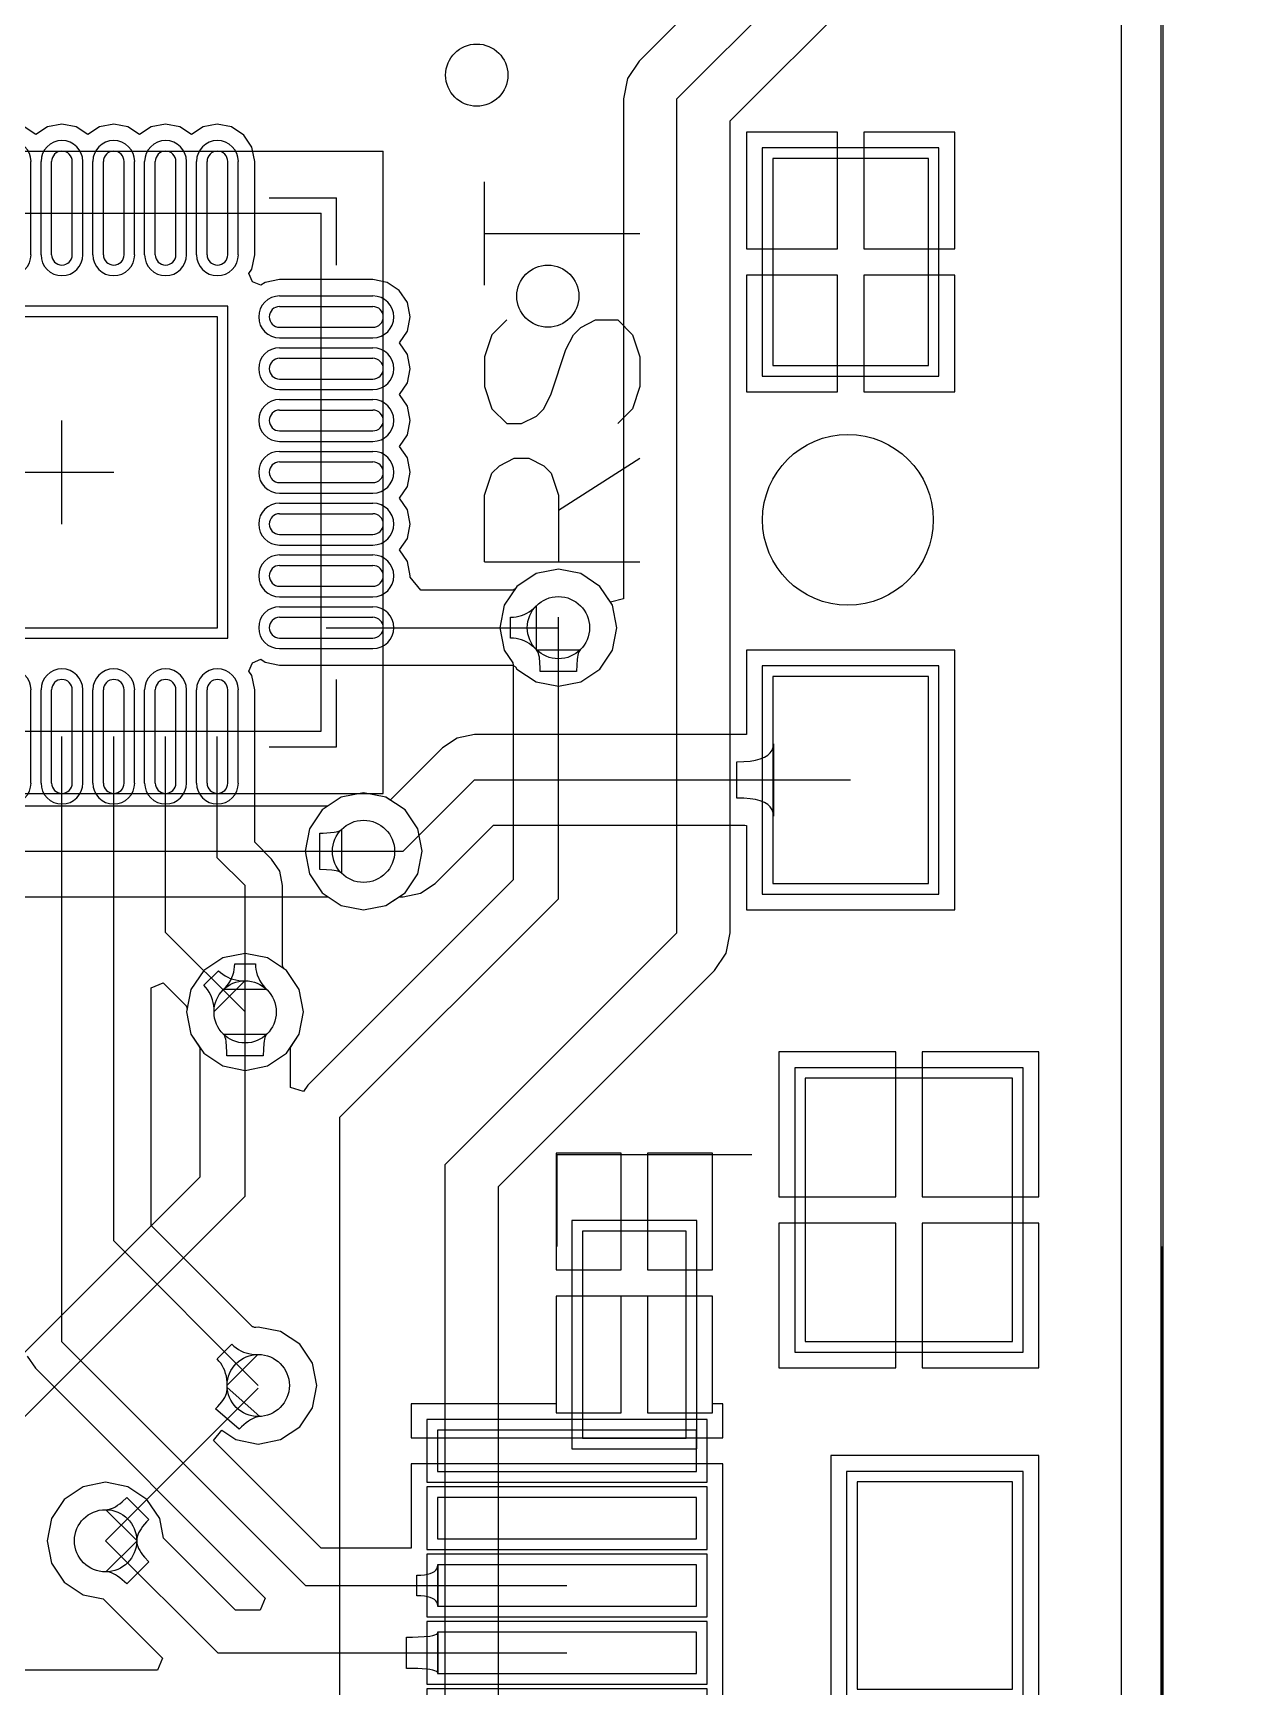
# Model space of a CAD drawing. Header units: millimetres. Extents: x 73 to 121, y 30 to 140.
# Drawn here: x 106.23 to 117.76, y 71.23 to 87.2 of the extents above; entities that cross this region are included whole.
import ezdxf

# ---------------------------------------------------------------- set-up
doc = ezdxf.new("R2010")
doc.units = ezdxf.units.MM
for name, color, linetype in [('BottomLayer', 5, 'Continuous'), ('BottomOverlay', 54, 'Continuous'), ('KeepOutLayer', 6, 'Continuous'), ('Mechanical13', 56, 'Continuous'), ('Mechanical15', 56, 'Continuous'), ('MultiLayer', 9, 'Continuous'), ('TopLayer', 1, 'Continuous'), ('TopOverlay', 2, 'Continuous'), ('TopPaste', 8, 'Continuous'), ('TopSolder', 216, 'Continuous')]:
    doc.layers.add(name, color=color, linetype=linetype)

# ---------------------------------------------------------------- blocks, each defined once
blk = doc.blocks.new('_______55')
at = {"layer": 'TopLayer'}
for p, q in [((-0.699, 3.438), (-0.699, 1.438)), ((0.801, 3.438), (-0.699, 3.438)), ((0.801, 1.438), (0.801, 3.438)), ((-0.699, 1.438), (0.801, 1.438)), ((-0.699, -1.562), (-0.699, -3.562)), ((0.801, -1.562), (-0.699, -1.562)), ((0.801, -3.562), (0.801, -1.562)), ((-0.699, -3.562), (0.801, -3.562))]:
    blk.add_line(p, q, dxfattribs=at)
at = {"layer": 'TopOverlay'}
blk.add_circle((0.025, -0.051), 0.824, dxfattribs=at)
at = {"layer": 'TopPaste'}
for p, q in [((-0.699, 3.438), (-0.699, 1.438)), ((0.801, 3.438), (-0.699, 3.438)), ((0.801, 1.438), (0.801, 3.438)), ((-0.699, 1.438), (0.801, 1.438)), ((-0.699, -1.562), (-0.699, -3.562)), ((0.801, -1.562), (-0.699, -1.562)), ((0.801, -3.562), (0.801, -1.562)), ((-0.699, -3.562), (0.801, -3.562))]:
    blk.add_line(p, q, dxfattribs=at)
at = {"layer": 'TopSolder'}
for p, q in [((-0.801, 3.54), (-0.801, 1.337)), ((0.902, 3.54), (-0.801, 3.54)), ((0.902, 1.337), (0.902, 3.54)), ((-0.801, 1.337), (0.902, 1.337)), ((-0.801, -1.46), (-0.801, -3.663)), ((0.902, -1.46), (-0.801, -1.46)), ((0.902, -3.663), (0.902, -1.46)), ((-0.801, -3.663), (0.902, -3.663))]:
    blk.add_line(p, q, dxfattribs=at)
blk = doc.blocks.new('__2102_62')
at = {"layer": 'Mechanical13'}
for p, q in [((-2.5, 2.525), (2.5, 2.525)), ((-2.5, 2.525), (-2.5, -2.475)), ((2.5, 2.525), (2.5, -2.475)), ((-2.5, -2.475), (2.5, -2.475))]:
    blk.add_line(p, q, dxfattribs=at)
blk.add_circle((-1.6, 1.625), 0.5, dxfattribs=at)
at = {"layer": 'Mechanical15'}
for p, q in [((-3.1, 3.125), (3.1, 3.125)), ((-3.1, 3.125), (-3.1, -3.075)), ((3.1, 3.125), (3.1, -3.075)), ((0, 0.525), (0, -0.475)), ((-0.5, 0.025), (0.5, 0.025)), ((-3.1, -3.075), (3.1, -3.075))]:
    blk.add_line(p, q, dxfattribs=at)
at = {"layer": 'TopLayer'}
for p, q in [((-1.6, 3.025), (-1.6, 2.125)), ((-1.4, 3.025), (-1.4, 2.125)), ((-1.1, 3.025), (-1.1, 2.125)), ((-0.9, 3.025), (-0.9, 2.125)), ((-0.6, 3.025), (-0.6, 2.125)), ((-0.4, 3.025), (-0.4, 2.125)), ((-0.1, 3.025), (-0.1, 2.125)), ((0.1, 3.025), (0.1, 2.125)), ((0.4, 3.025), (0.4, 2.125)), ((0.6, 3.025), (0.6, 2.125)), ((0.9, 3.025), (0.9, 2.125)), ((1.1, 3.025), (1.1, 2.125)), ((1.4, 3.025), (1.4, 2.125)), ((1.6, 3.025), (1.6, 2.125)), ((-3, 1.625), (-2.1, 1.625)), ((2.1, 1.625), (3, 1.625)), ((-1.5, 1.525), (-1.5, -1.475)), ((1.5, 1.525), (-1.5, 1.525)), ((1.5, -1.475), (1.5, 1.525)), ((-3, 1.425), (-2.1, 1.425)), ((2.1, 1.425), (3, 1.425)), ((-3, 1.125), (-2.1, 1.125)), ((2.1, 1.125), (3, 1.125)), ((-3, 0.925), (-2.1, 0.925)), ((2.1, 0.925), (3, 0.925)), ((-3, 0.625), (-2.1, 0.625)), ((2.1, 0.625), (3, 0.625)), ((-3, 0.425), (-2.1, 0.425)), ((2.1, 0.425), (3, 0.425)), ((-3, 0.125), (-2.1, 0.125)), ((2.1, 0.125), (3, 0.125)), ((-3, -0.075), (-2.1, -0.075)), ((2.1, -0.075), (3, -0.075)), ((-3, -0.375), (-2.1, -0.375)), ((2.1, -0.375), (3, -0.375)), ((-3, -0.575), (-2.1, -0.575)), ((2.1, -0.575), (3, -0.575)), ((-3, -0.875), (-2.1, -0.875)), ((2.1, -0.875), (3, -0.875)), ((-3, -1.075), (-2.1, -1.075)), ((2.1, -1.075), (3, -1.075)), ((-3, -1.375), (-2.1, -1.375)), ((2.1, -1.375), (3, -1.375)), ((-3, -1.575), (-2.1, -1.575)), ((-1.5, -1.475), (1.5, -1.475)), ((2.1, -1.575), (3, -1.575)), ((-1.6, -2.075), (-1.6, -2.975)), ((-1.4, -2.075), (-1.4, -2.975)), ((-1.1, -2.075), (-1.1, -2.975)), ((-0.9, -2.075), (-0.9, -2.975)), ((-0.6, -2.075), (-0.6, -2.975)), ((-0.4, -2.075), (-0.4, -2.975)), ((-0.1, -2.075), (-0.1, -2.975)), ((0.1, -2.075), (0.1, -2.975)), ((0.4, -2.075), (0.4, -2.975)), ((0.6, -2.075), (0.6, -2.975)), ((0.9, -2.075), (0.9, -2.975)), ((1.1, -2.075), (1.1, -2.975)), ((1.4, -2.075), (1.4, -2.975)), ((1.6, -2.075), (1.6, -2.975))]:
    blk.add_line(p, q, dxfattribs=at)
for centre, start, end in [((-1.5, 3.025), 0, 180), ((-1, 3.025), 0, 180), ((-0.5, 3.025), 0, 180), ((0, 3.025), 0, 180), ((0.5, 3.025), 0, 180), ((1, 3.025), 0, 180), ((1.5, 3.025), 0, 180), ((-1.5, 2.125), 180, 0), ((-1, 2.125), 180, 0), ((-0.5, 2.125), 180, 0), ((0, 2.125), 180, 0), ((0.5, 2.125), 180, 0), ((1, 2.125), 180, 0), ((1.5, 2.125), 180, 0), ((-3, 1.525), 90, 270), ((-2.1, 1.525), 270, 90), ((2.1, 1.525), 90, 270), ((3, 1.525), 270, 90), ((-3, 1.025), 90, 270), ((-2.1, 1.025), 270, 90), ((2.1, 1.025), 90, 270), ((3, 1.025), 270, 90), ((-3, 0.525), 90, 270), ((-2.1, 0.525), 270, 90), ((2.1, 0.525), 90, 270), ((3, 0.525), 270, 90), ((-3, 0.025), 90, 270), ((-2.1, 0.025), 270, 90), ((2.1, 0.025), 90, 270), ((3, 0.025), 270, 90), ((-3, -0.475), 90, 270), ((-2.1, -0.475), 270, 90), ((2.1, -0.475), 90, 270), ((3, -0.475), 270, 90), ((-3, -0.975), 90, 270), ((-2.1, -0.975), 270, 90), ((2.1, -0.975), 90, 270), ((3, -0.975), 270, 90), ((-3, -1.475), 90, 270), ((-2.1, -1.475), 270, 90), ((2.1, -1.475), 90, 270), ((3, -1.475), 270, 90), ((-1.5, -2.075), 0, 180), ((-1, -2.075), 0, 180), ((-0.5, -2.075), 0, 180), ((0, -2.075), 0, 180), ((0.5, -2.075), 0, 180), ((1, -2.075), 0, 180), ((1.5, -2.075), 0, 180), ((-1.5, -2.975), 180, 0), ((-1, -2.975), 180, 0), ((-0.5, -2.975), 180, 0), ((0, -2.975), 180, 0), ((0.5, -2.975), 180, 0), ((1, -2.975), 180, 0), ((1.5, -2.975), 180, 0)]:
    blk.add_arc(centre, 0.1, start, end, dxfattribs=at)
at = {"layer": 'TopOverlay'}
for p, q in [((-2.65, 2.675), (-2, 2.675)), ((-2.65, 2.675), (-2.65, 2.025)), ((2, 2.675), (2.65, 2.675)), ((2.65, 2.675), (2.65, 2.025)), ((-2.65, -1.975), (-2.65, -2.625)), ((2.65, -1.975), (2.65, -2.625)), ((-2.65, -2.625), (-2, -2.625)), ((2, -2.625), (2.65, -2.625))]:
    blk.add_line(p, q, dxfattribs=at)
blk.add_circle((-3.3, 2.525), 0.125, dxfattribs=at)
at = {"layer": 'TopPaste'}
for p, q in [((-1.6, 3.025), (-1.6, 2.125)), ((-1.4, 3.025), (-1.4, 2.125)), ((-1.1, 3.025), (-1.1, 2.125)), ((-0.9, 3.025), (-0.9, 2.125)), ((-0.6, 3.025), (-0.6, 2.125)), ((-0.4, 3.025), (-0.4, 2.125)), ((-0.1, 3.025), (-0.1, 2.125)), ((0.1, 3.025), (0.1, 2.125)), ((0.4, 3.025), (0.4, 2.125)), ((0.6, 3.025), (0.6, 2.125)), ((0.9, 3.025), (0.9, 2.125)), ((1.1, 3.025), (1.1, 2.125)), ((1.4, 3.025), (1.4, 2.125)), ((1.6, 3.025), (1.6, 2.125)), ((-3, 1.625), (-2.1, 1.625)), ((2.1, 1.625), (3, 1.625)), ((-1.5, 1.525), (-1.5, -1.475)), ((1.5, 1.525), (-1.5, 1.525)), ((1.5, -1.475), (1.5, 1.525)), ((-3, 1.425), (-2.1, 1.425)), ((2.1, 1.425), (3, 1.425)), ((-3, 1.125), (-2.1, 1.125)), ((2.1, 1.125), (3, 1.125)), ((-3, 0.925), (-2.1, 0.925)), ((2.1, 0.925), (3, 0.925)), ((-3, 0.625), (-2.1, 0.625)), ((2.1, 0.625), (3, 0.625)), ((-3, 0.425), (-2.1, 0.425)), ((2.1, 0.425), (3, 0.425)), ((-3, 0.125), (-2.1, 0.125)), ((2.1, 0.125), (3, 0.125)), ((-3, -0.075), (-2.1, -0.075)), ((2.1, -0.075), (3, -0.075)), ((-3, -0.375), (-2.1, -0.375)), ((2.1, -0.375), (3, -0.375)), ((-3, -0.575), (-2.1, -0.575)), ((2.1, -0.575), (3, -0.575)), ((-3, -0.875), (-2.1, -0.875)), ((2.1, -0.875), (3, -0.875)), ((-3, -1.075), (-2.1, -1.075)), ((2.1, -1.075), (3, -1.075)), ((-3, -1.375), (-2.1, -1.375)), ((2.1, -1.375), (3, -1.375)), ((-3, -1.575), (-2.1, -1.575)), ((-1.5, -1.475), (1.5, -1.475)), ((2.1, -1.575), (3, -1.575)), ((-1.6, -2.075), (-1.6, -2.975)), ((-1.4, -2.075), (-1.4, -2.975)), ((-1.1, -2.075), (-1.1, -2.975)), ((-0.9, -2.075), (-0.9, -2.975)), ((-0.6, -2.075), (-0.6, -2.975)), ((-0.4, -2.075), (-0.4, -2.975)), ((-0.1, -2.075), (-0.1, -2.975)), ((0.1, -2.075), (0.1, -2.975)), ((0.4, -2.075), (0.4, -2.975)), ((0.6, -2.075), (0.6, -2.975)), ((0.9, -2.075), (0.9, -2.975)), ((1.1, -2.075), (1.1, -2.975)), ((1.4, -2.075), (1.4, -2.975)), ((1.6, -2.075), (1.6, -2.975))]:
    blk.add_line(p, q, dxfattribs=at)
for centre, start, end in [((-1.5, 3.025), 0, 180), ((-1, 3.025), 0, 180), ((-0.5, 3.025), 0, 180), ((0, 3.025), 0, 180), ((0.5, 3.025), 0, 180), ((1, 3.025), 0, 180), ((1.5, 3.025), 0, 180), ((-1.5, 2.125), 180, 0), ((-1, 2.125), 180, 0), ((-0.5, 2.125), 180, 0), ((0, 2.125), 180, 0), ((0.5, 2.125), 180, 0), ((1, 2.125), 180, 0), ((1.5, 2.125), 180, 0), ((-3, 1.525), 90, 270), ((-2.1, 1.525), 270, 90), ((2.1, 1.525), 90, 270), ((3, 1.525), 270, 90), ((-3, 1.025), 90, 270), ((-2.1, 1.025), 270, 90), ((2.1, 1.025), 90, 270), ((3, 1.025), 270, 90), ((-3, 0.525), 90, 270), ((-2.1, 0.525), 270, 90), ((2.1, 0.525), 90, 270), ((3, 0.525), 270, 90), ((-3, 0.025), 90, 270), ((-2.1, 0.025), 270, 90), ((2.1, 0.025), 90, 270), ((3, 0.025), 270, 90), ((-3, -0.475), 90, 270), ((-2.1, -0.475), 270, 90), ((2.1, -0.475), 90, 270), ((3, -0.475), 270, 90), ((-3, -0.975), 90, 270), ((-2.1, -0.975), 270, 90), ((2.1, -0.975), 90, 270), ((3, -0.975), 270, 90), ((-3, -1.475), 90, 270), ((-2.1, -1.475), 270, 90), ((2.1, -1.475), 90, 270), ((3, -1.475), 270, 90), ((-1.5, -2.075), 0, 180), ((-1, -2.075), 0, 180), ((-0.5, -2.075), 0, 180), ((0, -2.075), 0, 180), ((0.5, -2.075), 0, 180), ((1, -2.075), 0, 180), ((1.5, -2.075), 0, 180), ((-1.5, -2.975), 180, 0), ((-1, -2.975), 180, 0), ((-0.5, -2.975), 180, 0), ((0, -2.975), 180, 0), ((0.5, -2.975), 180, 0), ((1, -2.975), 180, 0), ((1.5, -2.975), 180, 0)]:
    blk.add_arc(centre, 0.1, start, end, dxfattribs=at)
at = {"layer": 'TopSolder'}
for p, q in [((-1.702, 3.025), (-1.702, 2.125)), ((-1.298, 3.025), (-1.298, 2.125)), ((-1.202, 3.025), (-1.202, 2.125)), ((-0.798, 3.025), (-0.798, 2.125)), ((-0.702, 3.025), (-0.702, 2.125)), ((-0.298, 3.025), (-0.298, 2.125)), ((-0.202, 3.025), (-0.202, 2.125)), ((0.202, 3.025), (0.202, 2.125)), ((0.298, 3.025), (0.298, 2.125)), ((0.702, 3.025), (0.702, 2.125)), ((0.798, 3.025), (0.798, 2.125)), ((1.202, 3.025), (1.202, 2.125)), ((1.298, 3.025), (1.298, 2.125)), ((1.702, 3.025), (1.702, 2.125)), ((-3, 1.727), (-2.1, 1.727)), ((-1.602, 1.627), (-1.602, -1.576)), ((1.602, 1.627), (-1.602, 1.627)), ((1.602, -1.576), (1.602, 1.627)), ((2.1, 1.727), (3, 1.727)), ((-3, 1.324), (-2.1, 1.324)), ((2.1, 1.324), (3, 1.324)), ((-3, 1.227), (-2.1, 1.227)), ((2.1, 1.227), (3, 1.227)), ((-3, 0.824), (-2.1, 0.824)), ((2.1, 0.824), (3, 0.824)), ((-3, 0.727), (-2.1, 0.727)), ((2.1, 0.727), (3, 0.727)), ((-3, 0.324), (-2.1, 0.324)), ((2.1, 0.324), (3, 0.324)), ((-3, 0.227), (-2.1, 0.227)), ((2.1, 0.227), (3, 0.227)), ((-3, -0.176), (-2.1, -0.176)), ((-3, -0.273), (-2.1, -0.273)), ((2.1, -0.176), (3, -0.176)), ((2.1, -0.273), (3, -0.273)), ((-3, -0.676), (-2.1, -0.676)), ((-3, -0.773), (-2.1, -0.773)), ((2.1, -0.676), (3, -0.676)), ((2.1, -0.773), (3, -0.773)), ((-3, -1.176), (-2.1, -1.176)), ((-3, -1.273), (-2.1, -1.273)), ((2.1, -1.176), (3, -1.176)), ((2.1, -1.273), (3, -1.273)), ((-1.602, -1.576), (1.602, -1.576)), ((-3, -1.676), (-2.1, -1.676)), ((2.1, -1.676), (3, -1.676)), ((-1.702, -2.075), (-1.702, -2.975)), ((-1.298, -2.075), (-1.298, -2.975)), ((-1.202, -2.075), (-1.202, -2.975)), ((-0.798, -2.075), (-0.798, -2.975)), ((-0.702, -2.075), (-0.702, -2.975)), ((-0.298, -2.075), (-0.298, -2.975)), ((-0.202, -2.075), (-0.202, -2.975)), ((0.202, -2.075), (0.202, -2.975)), ((0.298, -2.075), (0.298, -2.975)), ((0.702, -2.075), (0.702, -2.975)), ((0.798, -2.075), (0.798, -2.975)), ((1.202, -2.075), (1.202, -2.975)), ((1.298, -2.075), (1.298, -2.975)), ((1.702, -2.075), (1.702, -2.975))]:
    blk.add_line(p, q, dxfattribs=at)
for centre, start, end in [((-1.5, 3.025), 0, 180), ((-1, 3.025), 0, 180), ((-0.5, 3.025), 0, 180), ((0, 3.025), 0, 180), ((0.5, 3.025), 0, 180), ((1, 3.025), 0, 180), ((1.5, 3.025), 0, 180), ((-1.5, 2.125), 180, 0), ((-1, 2.125), 180, 0), ((-0.5, 2.125), 180, 0), ((0, 2.125), 180, 0), ((0.5, 2.125), 180, 0), ((1, 2.125), 180, 0), ((1.5, 2.125), 180, 0), ((-3, 1.525), 90, 270), ((-2.1, 1.525), 270, 90), ((2.1, 1.525), 90, 270), ((3, 1.525), 270, 90), ((-3, 1.025), 90, 270), ((-2.1, 1.025), 270, 90), ((2.1, 1.025), 90, 270), ((3, 1.025), 270, 90), ((-3, 0.525), 90, 270), ((-2.1, 0.525), 270, 90), ((2.1, 0.525), 90, 270), ((3, 0.525), 270, 90), ((-3, 0.025), 90, 270), ((-2.1, 0.025), 270, 90), ((2.1, 0.025), 90, 270), ((3, 0.025), 270, 90), ((-3, -0.475), 90, 270), ((-2.1, -0.475), 270, 90), ((2.1, -0.475), 90, 270), ((3, -0.475), 270, 90), ((-3, -0.975), 90, 270), ((-2.1, -0.975), 270, 90), ((2.1, -0.975), 90, 270), ((3, -0.975), 270, 90), ((-3, -1.475), 90, 270), ((-2.1, -1.475), 270, 90), ((2.1, -1.475), 90, 270), ((3, -1.475), 270, 90), ((-1.5, -2.075), 0, 180), ((-1, -2.075), 0, 180), ((-0.5, -2.075), 0, 180), ((0, -2.075), 0, 180), ((0.5, -2.075), 0, 180), ((1, -2.075), 0, 180), ((1.5, -2.075), 0, 180), ((-1.5, -2.975), 180, 0), ((-1, -2.975), 180, 0), ((-0.5, -2.975), 180, 0), ((0, -2.975), 180, 0), ((0.5, -2.975), 180, 0), ((1, -2.975), 180, 0), ((1.5, -2.975), 180, 0)]:
    blk.add_arc(centre, 0.202, start, end, dxfattribs=at)
blk = doc.blocks.new('MICROUSB_5S_63')
at = {"layer": 'BottomLayer'}
for p, q in [((0.065, 3.65), (-2.475, 3.65)), ((-2.475, 3.65), (-2.475, 1.65)), ((0.065, 1.65), (0.065, 3.65)), ((7.315, 3.65), (4.775, 3.65)), ((4.775, 3.65), (4.775, 1.65)), ((7.315, 1.65), (7.315, 3.65)), ((-2.475, 1.65), (0.065, 1.65)), ((4.775, 1.65), (7.315, 1.65)), ((1, 0.5), (-1, 0.5)), ((-1, 0.5), (-1, -0.5)), ((1, -0.5), (1, 0.5)), ((5.85, 0.5), (3.85, 0.5)), ((3.85, 0.5), (3.85, -0.5)), ((5.85, -0.5), (5.85, 0.5)), ((-1, -0.5), (1, -0.5)), ((3.85, -0.5), (5.85, -0.5))]:
    blk.add_line(p, q, dxfattribs=at)
at = {"layer": 'MultiLayer'}
for p, q in [((0.065, 3.65), (-2.475, 3.65)), ((-2.475, 3.65), (-2.475, 1.65)), ((0.065, 1.65), (0.065, 3.65)), ((7.315, 3.65), (4.775, 3.65)), ((4.775, 3.65), (4.775, 1.65)), ((7.315, 1.65), (7.315, 3.65)), ((-2.475, 1.65), (0.065, 1.65)), ((4.775, 1.65), (7.315, 1.65)), ((1, 0.5), (-1, 0.5)), ((-1, 0.5), (-1, -0.5)), ((1, -0.5), (1, 0.5)), ((5.85, 0.5), (3.85, 0.5)), ((3.85, 0.5), (3.85, -0.5)), ((5.85, -0.5), (5.85, 0.5)), ((-1, -0.5), (1, -0.5)), ((3.85, -0.5), (5.85, -0.5))]:
    blk.add_line(p, q, dxfattribs=at)
at = {"layer": 'TopLayer'}
for p, q in [((0.065, 3.65), (-2.475, 3.65)), ((-2.475, 3.65), (-2.475, 1.65)), ((0.065, 1.65), (0.065, 3.65)), ((1.421, 3.65), (1.421, 2.15)), ((3.421, 3.65), (1.421, 3.65)), ((3.421, 2.15), (3.421, 3.65)), ((7.315, 3.65), (4.775, 3.65)), ((4.775, 3.65), (4.775, 1.65)), ((7.315, 1.65), (7.315, 3.65)), ((1.421, 2.15), (3.421, 2.15)), ((-2.475, 1.65), (0.065, 1.65)), ((4.775, 1.65), (7.315, 1.65)), ((1, 0.5), (-1, 0.5)), ((-1, 0.5), (-1, -0.5)), ((0.921, 0.6), (0.921, -1.9)), ((1.321, 0.6), (0.921, 0.6)), ((1, -0.5), (1, 0.5)), ((1.321, -1.9), (1.321, 0.6)), ((1.571, 0.6), (1.571, -1.9)), ((1.971, 0.6), (1.571, 0.6)), ((1.971, -1.9), (1.971, 0.6)), ((2.221, 0.6), (2.221, -1.9)), ((2.621, 0.6), (2.221, 0.6)), ((2.621, -1.9), (2.621, 0.6)), ((2.871, 0.6), (2.871, -1.9)), ((3.271, 0.6), (2.871, 0.6)), ((3.271, -1.9), (3.271, 0.6)), ((3.521, 0.6), (3.521, -1.9)), ((3.921, 0.6), (3.521, 0.6)), ((5.85, 0.5), (3.85, 0.5)), ((3.85, 0.5), (3.85, -0.5)), ((3.921, -1.9), (3.921, 0.6)), ((5.85, -0.5), (5.85, 0.5)), ((-1, -0.5), (1, -0.5)), ((3.85, -0.5), (5.85, -0.5)), ((0.921, -1.9), (1.321, -1.9)), ((1.571, -1.9), (1.971, -1.9)), ((2.221, -1.9), (2.621, -1.9)), ((2.871, -1.9), (3.271, -1.9)), ((3.521, -1.9), (3.921, -1.9))]:
    blk.add_line(p, q, dxfattribs=at)
at = {"layer": 'TopOverlay'}
for p, q in [((5.498, 5.095), (-0.852, 5.095)), ((-1.741, -0.747), (-1.741, 1.133)), ((6.641, -0.747), (6.641, 1.133)), ((-1.741, -0.747), (-0.852, -0.747)), ((5.625, -0.747), (6.641, -0.747))]:
    blk.add_line(p, q, dxfattribs=at)
at = {"layer": 'TopPaste'}
for p, q in [((1.421, 3.65), (1.421, 2.15)), ((3.421, 3.65), (1.421, 3.65)), ((3.421, 2.15), (3.421, 3.65)), ((1.421, 2.15), (3.421, 2.15)), ((0.921, 0.6), (0.921, -1.9)), ((1.321, 0.6), (0.921, 0.6)), ((1.321, -1.9), (1.321, 0.6)), ((1.571, 0.6), (1.571, -1.9)), ((1.971, 0.6), (1.571, 0.6)), ((1.971, -1.9), (1.971, 0.6)), ((2.221, 0.6), (2.221, -1.9)), ((2.621, 0.6), (2.221, 0.6)), ((2.621, -1.9), (2.621, 0.6)), ((2.871, 0.6), (2.871, -1.9)), ((3.271, 0.6), (2.871, 0.6)), ((3.271, -1.9), (3.271, 0.6)), ((3.521, 0.6), (3.521, -1.9)), ((3.921, 0.6), (3.521, 0.6)), ((3.921, -1.9), (3.921, 0.6)), ((0.921, -1.9), (1.321, -1.9)), ((1.571, -1.9), (1.971, -1.9)), ((2.221, -1.9), (2.621, -1.9)), ((2.871, -1.9), (3.271, -1.9)), ((3.521, -1.9), (3.921, -1.9))]:
    blk.add_line(p, q, dxfattribs=at)
at = {"layer": 'TopSolder'}
for p, q in [((0.167, 3.752), (-2.576, 3.752)), ((-2.576, 3.752), (-2.576, 1.548)), ((0.167, 1.548), (0.167, 3.752)), ((1.319, 3.752), (1.319, 2.048)), ((3.522, 3.752), (1.319, 3.752)), ((3.522, 2.048), (3.522, 3.752)), ((7.417, 3.752), (4.674, 3.752)), ((4.674, 3.752), (4.674, 1.548)), ((7.417, 1.548), (7.417, 3.752)), ((1.319, 2.048), (3.522, 2.048)), ((-2.576, 1.548), (0.167, 1.548)), ((4.674, 1.548), (7.417, 1.548)), ((0.819, 0.702), (0.819, -2.002)), ((1.422, 0.702), (0.819, 0.702)), ((1.422, -2.002), (1.422, 0.702)), ((1.469, 0.702), (1.469, -2.002)), ((2.072, 0.702), (1.469, 0.702)), ((2.072, -2.002), (2.072, 0.702)), ((2.119, 0.702), (2.119, -2.002)), ((2.722, 0.702), (2.119, 0.702)), ((2.722, -2.002), (2.722, 0.702)), ((2.769, 0.702), (2.769, -2.002)), ((3.372, 0.702), (2.769, 0.702)), ((3.372, -2.002), (3.372, 0.702)), ((3.419, 0.702), (3.419, -2.002)), ((4.022, 0.702), (3.419, 0.702)), ((4.022, -2.002), (4.022, 0.702)), ((1.102, 0.602), (-1.102, 0.602)), ((-1.102, 0.602), (-1.102, -0.602)), ((1.102, -0.602), (1.102, 0.602)), ((5.952, 0.602), (3.748, 0.602)), ((3.748, 0.602), (3.748, -0.602)), ((5.952, -0.602), (5.952, 0.602)), ((-1.102, -0.602), (1.102, -0.602)), ((3.748, -0.602), (5.952, -0.602)), ((0.819, -2.002), (1.422, -2.002)), ((1.469, -2.002), (2.072, -2.002)), ((2.119, -2.002), (2.722, -2.002)), ((2.769, -2.002), (3.372, -2.002)), ((3.419, -2.002), (4.022, -2.002))]:
    blk.add_line(p, q, dxfattribs=at)
blk = doc.blocks.new('18650____________B_71')
at = {"layer": 'BottomOverlay'}
blk.add_line((76.531, 42.016), (-0.469, 42.016), dxfattribs=at)

msp = doc.modelspace()

# ---------------------------------------------------------------- linework, layer by layer
at = {"layer": 'BottomLayer'}
for p, q in [((116.885, 91.729), (112.082, 86.927)), ((112.446, 86.563), (117.399, 91.516)), ((112.96, 86.35), (117.762, 91.153)), ((116.731, 89.256), (116.731, 30.335)), ((112.082, 86.927), (111.971, 86.76)), ((111.971, 86.76), (111.932, 86.563)), ((111.932, 86.563), (111.932, 81.736)), ((112.446, 78.511), (112.446, 86.563)), ((112.96, 78.511), (112.96, 86.35)), ((111.087, 81.98), (110.903, 81.857)), ((111.303, 82.023), (111.087, 81.98)), ((111.519, 81.98), (111.303, 82.023)), ((111.702, 81.857), (111.519, 81.98)), ((110.903, 81.857), (110.781, 81.674)), ((111.805, 81.703), (111.702, 81.857)), ((110.781, 81.674), (110.738, 81.458)), ((111.932, 81.736), (111.805, 81.703)), ((110.738, 81.458), (110.781, 81.242)), ((111.303, 78.842), (111.303, 81.458)), ((110.781, 81.242), (110.864, 81.118)), ((110.864, 81.118), (110.865, 81.096)), ((111.099, 81.235), (111.093, 81.244)), ((111.093, 81.244), (111.513, 81.244)), ((111.105, 81.224), (111.099, 81.235)), ((111.111, 81.21), (111.105, 81.224)), ((111.115, 81.194), (111.111, 81.21)), ((111.119, 81.174), (111.115, 81.194)), ((111.127, 81.068), (111.119, 81.174)), ((111.483, 81.152), (111.479, 81.099)), ((111.487, 81.174), (111.483, 81.152)), ((111.49, 81.194), (111.487, 81.174)), ((111.495, 81.21), (111.49, 81.194)), ((111.5, 81.224), (111.495, 81.21)), ((111.506, 81.235), (111.5, 81.224)), ((111.513, 81.244), (111.506, 81.235)), ((110.865, 81.096), (110.865, 79.023)), ((111.128, 81.034), (111.127, 81.068)), ((111.478, 81.034), (111.128, 81.034)), ((111.479, 81.099), (111.478, 81.034)), ((109.423, 79.864), (109.207, 79.821)), ((109.639, 79.821), (109.423, 79.864)), ((109.062, 79.736), (104.953, 79.736)), ((109.083, 79.738), (109.062, 79.736)), ((109.207, 79.821), (109.083, 79.738)), ((109.823, 79.698), (109.639, 79.821)), ((109.945, 79.515), (109.823, 79.698)), ((109.201, 79.502), (109.209, 79.509)), ((109.209, 79.509), (109.209, 79.089)), ((109.988, 79.299), (109.945, 79.515)), ((109, 79.124), (109, 79.474)), ((109, 79.474), (109.033, 79.474)), ((109.033, 79.474), (109.139, 79.483)), ((109.139, 79.483), (109.159, 79.486)), ((109.159, 79.486), (109.176, 79.491)), ((109.176, 79.491), (109.19, 79.496)), ((109.19, 79.496), (109.201, 79.502)), ((104.953, 79.299), (109.423, 79.299)), ((109.945, 79.083), (109.988, 79.299)), ((109.064, 79.122), (109, 79.124)), ((109.117, 79.118), (109.064, 79.122)), ((109.139, 79.115), (109.117, 79.118)), ((109.159, 79.111), (109.139, 79.115)), ((109.176, 79.107), (109.159, 79.111)), ((109.19, 79.101), (109.176, 79.107)), ((109.201, 79.095), (109.19, 79.101)), ((109.209, 79.089), (109.201, 79.095)), ((109.823, 78.899), (109.945, 79.083)), ((110.865, 79.023), (108.885, 77.043)), ((109.639, 78.777), (109.823, 78.899)), ((105.134, 78.861), (109.079, 78.861)), ((109.079, 78.861), (109.081, 78.861)), ((109.081, 78.861), (109.207, 78.777)), ((109.195, 76.733), (111.303, 78.842)), ((109.207, 78.777), (109.423, 78.734)), ((109.423, 78.734), (109.639, 78.777)), ((110.211, 76.276), (112.446, 78.511)), ((112.921, 78.315), (112.96, 78.511)), ((108.064, 78.271), (107.881, 78.149)), ((108.28, 78.314), (108.064, 78.271)), ((108.496, 78.271), (108.28, 78.314)), ((108.68, 78.149), (108.496, 78.271)), ((112.809, 78.148), (112.921, 78.315)), ((107.881, 78.149), (107.758, 77.966)), ((108.802, 77.966), (108.68, 78.149)), ((110.724, 76.063), (112.809, 78.148)), ((107.758, 77.966), (107.715, 77.749)), ((108.845, 77.749), (108.802, 77.966)), ((107.715, 77.749), (107.758, 77.533)), ((108.28, 75.971), (108.28, 77.749)), ((108.802, 77.533), (108.845, 77.749)), ((107.758, 77.533), (107.841, 77.409)), ((108.077, 77.527), (108.07, 77.535)), ((108.07, 77.535), (108.49, 77.535)), ((108.083, 77.516), (108.077, 77.527)), ((108.088, 77.502), (108.083, 77.516)), ((108.093, 77.485), (108.088, 77.502)), ((108.096, 77.466), (108.093, 77.485)), ((108.105, 77.359), (108.096, 77.466)), ((108.461, 77.443), (108.457, 77.39)), ((108.464, 77.466), (108.461, 77.443)), ((108.468, 77.485), (108.464, 77.466)), ((108.472, 77.502), (108.468, 77.485)), ((108.478, 77.516), (108.472, 77.502)), ((108.484, 77.527), (108.478, 77.516)), ((108.49, 77.535), (108.484, 77.527)), ((108.718, 77.407), (108.802, 77.533)), ((107.841, 77.409), (107.843, 77.388)), ((107.843, 77.388), (107.843, 76.153)), ((108.105, 77.326), (108.105, 77.359)), ((108.455, 77.326), (108.105, 77.326)), ((108.457, 77.39), (108.455, 77.326)), ((108.718, 77.406), (108.718, 77.407)), ((108.718, 77.02), (108.718, 77.406)), ((114.558, 77.362), (113.431, 77.362)), ((113.431, 77.362), (113.431, 75.965)), ((114.558, 75.965), (114.558, 77.362)), ((115.939, 77.362), (114.812, 77.362)), ((114.812, 77.362), (114.812, 75.965)), ((115.939, 75.965), (115.939, 77.362)), ((108.845, 76.982), (108.718, 77.02)), ((108.885, 77.043), (108.845, 76.982)), ((109.195, 68.047), (109.195, 76.733)), ((111.908, 76.387), (111.281, 76.387)), ((111.281, 76.387), (111.281, 75.26)), ((111.908, 75.26), (111.908, 76.387)), ((112.789, 76.387), (112.162, 76.387)), ((112.162, 76.387), (112.162, 75.26)), ((112.789, 75.26), (112.789, 76.387)), ((107.843, 76.153), (105.445, 73.755)), ((110.211, 65.938), (110.211, 76.276)), ((110.724, 65.938), (110.724, 76.063)), ((105.512, 73.203), (108.28, 75.971)), ((113.431, 75.965), (114.558, 75.965)), ((114.812, 75.965), (115.939, 75.965)), ((114.558, 75.711), (113.431, 75.711)), ((113.431, 75.711), (113.431, 74.314)), ((114.558, 74.314), (114.558, 75.711)), ((115.939, 75.711), (114.812, 75.711)), ((114.812, 75.711), (114.812, 74.314)), ((115.939, 74.314), (115.939, 75.711)), ((111.281, 75.26), (111.908, 75.26)), ((112.162, 75.26), (112.789, 75.26)), ((111.908, 75.006), (111.281, 75.006)), ((111.281, 75.006), (111.281, 73.879)), ((111.908, 73.879), (111.908, 75.006)), ((112.789, 75.006), (112.162, 75.006)), ((112.162, 75.006), (112.162, 73.879)), ((112.789, 73.879), (112.789, 75.006)), ((113.431, 74.314), (114.558, 74.314)), ((114.812, 74.314), (115.939, 74.314)), ((106.934, 72.644), (108.407, 74.117)), ((108.1, 74.067), (108.105, 74.086)), ((108.105, 74.086), (108.108, 74.104)), ((108.108, 74.104), (108.108, 74.122)), ((108.108, 74.122), (108.422, 73.843)), ((107.996, 73.918), (108.018, 73.941)), ((108.223, 73.721), (107.996, 73.918)), ((108.018, 73.941), (108.056, 73.986)), ((108.056, 73.986), (108.071, 74.007)), ((108.071, 74.007), (108.083, 74.028)), ((108.083, 74.028), (108.093, 74.048)), ((108.093, 74.048), (108.1, 74.067)), ((108.29, 73.781), (108.246, 73.743)), ((108.312, 73.797), (108.29, 73.781)), ((108.332, 73.81), (108.312, 73.797)), ((108.351, 73.821), (108.332, 73.81)), ((108.37, 73.83), (108.351, 73.821)), ((108.388, 73.837), (108.37, 73.83)), ((108.406, 73.841), (108.388, 73.837)), ((108.422, 73.843), (108.406, 73.841)), ((111.281, 73.879), (111.908, 73.879)), ((112.162, 73.879), (112.789, 73.879)), ((108.246, 73.743), (108.223, 73.721)), ((106.99, 72.954), (107.01, 72.962)), ((107.01, 72.962), (107.029, 72.973)), ((107.029, 72.973), (107.05, 72.986)), ((107.05, 72.986), (107.071, 73.001)), ((107.071, 73.001), (107.093, 73.019)), ((107.093, 73.019), (107.139, 73.061)), ((107.139, 73.061), (107.351, 72.849)), ((106.937, 72.944), (106.954, 72.945)), ((107.234, 72.647), (106.937, 72.944)), ((106.954, 72.945), (106.972, 72.948)), ((106.972, 72.948), (106.99, 72.954)), ((107.329, 72.826), (107.291, 72.781)), ((107.351, 72.849), (107.329, 72.826)), ((107.235, 72.664), (107.234, 72.647)), ((107.238, 72.682), (107.235, 72.664)), ((107.244, 72.7), (107.238, 72.682)), ((107.252, 72.72), (107.244, 72.7)), ((107.263, 72.739), (107.252, 72.72)), ((107.276, 72.76), (107.263, 72.739)), ((107.291, 72.781), (107.276, 72.76))]:
    msp.add_line(p, q, dxfattribs=at)
for centre in [(110.515, 86.792), (111.201, 84.658), (111.303, 81.458), (109.423, 79.299), (108.28, 77.749), (108.407, 74.143), (106.934, 72.644)]:
    msp.add_circle(centre, 0.3, dxfattribs=at)
at = {"layer": 'KeepOutLayer'}
msp.add_line((117.119, 29.947), (117.119, 89.256), dxfattribs=at)
at = {"layer": 'MultiLayer'}
for centre in [(110.515, 86.792), (111.201, 84.658), (111.303, 81.458), (109.423, 79.299), (108.28, 77.749), (108.407, 74.143), (106.934, 72.644)]:
    msp.add_circle(centre, 0.3, dxfattribs=at)
at = {"layer": 'TopLayer'}
for p, q in [((116.731, 87.489), (116.731, 30.335)), ((106.262, 86.217), (106.15, 86.291)), ((106.374, 86.291), (106.262, 86.217)), ((106.512, 86.319), (106.374, 86.291)), ((106.65, 86.291), (106.512, 86.319)), ((106.762, 86.217), (106.65, 86.291)), ((106.874, 86.291), (106.762, 86.217)), ((107.012, 86.319), (106.874, 86.291)), ((107.15, 86.291), (107.012, 86.319)), ((107.262, 86.217), (107.15, 86.291)), ((107.374, 86.291), (107.262, 86.217)), ((107.512, 86.319), (107.374, 86.291)), ((107.65, 86.291), (107.512, 86.319)), ((107.762, 86.217), (107.65, 86.291)), ((107.874, 86.291), (107.762, 86.217)), ((108.012, 86.319), (107.874, 86.291)), ((108.15, 86.291), (108.012, 86.319)), ((108.267, 86.213), (108.15, 86.291)), ((108.346, 86.096), (108.267, 86.213)), ((113.995, 86.242), (113.118, 86.242)), ((113.118, 86.242), (113.118, 85.115)), ((113.995, 85.115), (113.995, 86.242)), ((115.126, 86.242), (114.249, 86.242)), ((114.249, 86.242), (114.249, 85.115)), ((115.126, 85.115), (115.126, 86.242)), ((108.373, 85.958), (108.346, 86.096)), ((108.373, 85.058), (108.373, 85.958)), ((113.118, 85.115), (113.995, 85.115)), ((114.249, 85.115), (115.126, 85.115)), ((108.346, 84.92), (108.373, 85.058)), ((108.317, 84.877), (108.346, 84.92)), ((108.35, 84.796), (108.317, 84.877)), ((108.431, 84.763), (108.35, 84.796)), ((108.474, 84.791), (108.431, 84.763)), ((108.612, 84.819), (108.474, 84.791)), ((109.512, 84.819), (108.612, 84.819)), ((109.65, 84.791), (109.512, 84.819)), ((109.767, 84.713), (109.65, 84.791)), ((113.995, 84.861), (113.118, 84.861)), ((113.118, 84.861), (113.118, 83.734)), ((113.995, 83.734), (113.995, 84.861)), ((115.126, 84.861), (114.249, 84.861)), ((114.249, 84.861), (114.249, 83.734)), ((115.126, 83.734), (115.126, 84.861)), ((109.846, 84.596), (109.767, 84.713)), ((109.873, 84.458), (109.846, 84.596)), ((109.846, 84.32), (109.873, 84.458)), ((109.771, 84.208), (109.846, 84.32)), ((109.846, 84.096), (109.771, 84.208)), ((109.873, 83.958), (109.846, 84.096)), ((109.771, 83.708), (109.846, 83.82)), ((109.846, 83.82), (109.873, 83.958)), ((109.846, 83.596), (109.771, 83.708)), ((113.118, 83.734), (113.995, 83.734)), ((114.249, 83.734), (115.126, 83.734)), ((109.873, 83.458), (109.846, 83.596)), ((109.846, 83.32), (109.873, 83.458)), ((109.771, 83.208), (109.846, 83.32)), ((109.846, 83.096), (109.771, 83.208)), ((109.873, 82.958), (109.846, 83.096)), ((109.846, 82.82), (109.873, 82.958)), ((109.771, 82.708), (109.846, 82.82)), ((109.846, 82.596), (109.771, 82.708)), ((109.873, 82.458), (109.846, 82.596)), ((109.846, 82.32), (109.873, 82.458)), ((109.771, 82.208), (109.846, 82.32)), ((109.846, 82.096), (109.771, 82.208)), ((109.873, 81.958), (109.846, 82.096)), ((109.871, 81.946), (109.873, 81.958)), ((109.975, 81.819), (109.871, 81.946)), ((111.087, 81.98), (110.903, 81.857)), ((111.303, 82.023), (111.087, 81.98)), ((111.519, 81.98), (111.303, 82.023)), ((111.702, 81.857), (111.519, 81.98)), ((110.857, 81.819), (109.975, 81.819)), ((110.858, 81.819), (110.857, 81.819)), ((110.863, 81.82), (110.858, 81.819)), ((110.868, 81.822), (110.863, 81.82)), ((110.873, 81.825), (110.868, 81.822)), ((110.879, 81.829), (110.873, 81.825)), ((110.886, 81.834), (110.879, 81.829)), ((110.889, 81.836), (110.886, 81.834)), ((110.903, 81.857), (110.889, 81.836)), ((111.825, 81.674), (111.702, 81.857)), ((110.947, 81.575), (110.972, 81.585)), ((110.972, 81.585), (110.997, 81.597)), ((110.997, 81.597), (111.021, 81.612)), ((111.021, 81.612), (111.044, 81.628)), ((111.044, 81.628), (111.067, 81.647)), ((111.067, 81.647), (111.089, 81.668)), ((111.089, 81.668), (111.089, 81.248)), ((111.868, 81.458), (111.825, 81.674)), ((109.062, 81.458), (111.303, 81.458)), ((110.84, 81.558), (110.868, 81.559)), ((110.84, 81.358), (110.84, 81.558)), ((110.868, 81.559), (110.895, 81.562)), ((110.895, 81.562), (110.921, 81.568)), ((110.921, 81.568), (110.947, 81.575)), ((111.303, 81.458), (111.303, 81.559)), ((111.303, 81.458), (111.303, 81.458)), ((111.825, 81.242), (111.868, 81.458)), ((110.868, 81.357), (110.84, 81.358)), ((110.895, 81.353), (110.868, 81.357)), ((110.921, 81.348), (110.895, 81.353)), ((110.947, 81.34), (110.921, 81.348)), ((110.972, 81.33), (110.947, 81.34)), ((110.997, 81.318), (110.972, 81.33)), ((111.021, 81.304), (110.997, 81.318)), ((111.044, 81.287), (111.021, 81.304)), ((111.067, 81.269), (111.044, 81.287)), ((111.089, 81.248), (111.067, 81.269)), ((108.317, 81.039), (108.35, 81.12)), ((108.35, 81.12), (108.431, 81.153)), ((108.431, 81.153), (108.474, 81.124)), ((108.474, 81.124), (108.612, 81.097)), ((111.702, 81.058), (111.825, 81.242)), ((115.126, 81.242), (113.118, 81.242)), ((113.118, 81.242), (113.118, 80.427)), ((115.126, 78.734), (115.126, 81.242)), ((108.346, 80.996), (108.317, 81.039)), ((108.373, 80.858), (108.346, 80.996)), ((108.612, 81.097), (110.857, 81.097)), ((110.857, 81.097), (110.858, 81.097)), ((110.858, 81.097), (110.863, 81.095)), ((110.863, 81.095), (110.868, 81.093)), ((110.868, 81.093), (110.873, 81.091)), ((110.873, 81.091), (110.879, 81.087)), ((110.879, 81.087), (110.886, 81.082)), ((110.886, 81.082), (110.889, 81.079)), ((110.889, 81.079), (110.903, 81.058)), ((110.903, 81.058), (111.087, 80.936)), ((111.519, 80.936), (111.702, 81.058)), ((108.373, 80.408), (108.373, 80.858)), ((111.087, 80.936), (111.303, 80.893)), ((111.303, 80.893), (111.519, 80.936)), ((106.512, 74.564), (106.512, 80.408)), ((107.012, 75.538), (107.012, 80.408)), ((107.512, 78.517), (107.512, 80.408)), ((108.012, 79.237), (108.012, 80.408)), ((108.373, 79.386), (108.373, 80.408)), ((110.326, 80.393), (110.185, 80.298)), ((110.494, 80.426), (110.326, 80.393)), ((113.1, 80.426), (110.494, 80.426)), ((113.118, 80.427), (113.1, 80.426)), ((113.364, 80.275), (113.375, 80.305)), ((113.375, 80.305), (113.378, 80.338)), ((113.378, 80.338), (113.378, 79.638)), ((110.185, 80.298), (109.68, 79.793)), ((113.025, 80.163), (113.092, 80.165)), ((113.025, 79.813), (113.025, 80.163)), ((113.092, 80.165), (113.152, 80.17)), ((113.152, 80.17), (113.205, 80.179)), ((113.205, 80.179), (113.251, 80.191)), ((113.251, 80.191), (113.29, 80.207)), ((113.29, 80.207), (113.322, 80.226)), ((113.322, 80.226), (113.347, 80.249)), ((113.347, 80.249), (113.364, 80.275)), ((109.804, 79.299), (110.494, 79.988)), ((110.494, 79.988), (114.122, 79.988)), ((109.423, 79.864), (109.207, 79.821)), ((109.639, 79.821), (109.423, 79.864)), ((109.024, 79.698), (108.901, 79.515)), ((109.207, 79.821), (109.024, 79.698)), ((109.68, 79.793), (109.639, 79.821)), ((113.092, 79.812), (113.025, 79.813)), ((113.152, 79.806), (113.092, 79.812)), ((113.205, 79.798), (113.152, 79.806)), ((113.251, 79.785), (113.205, 79.798)), ((113.29, 79.77), (113.251, 79.785)), ((113.322, 79.75), (113.29, 79.77)), ((113.347, 79.728), (113.322, 79.75)), ((113.364, 79.701), (113.347, 79.728)), ((113.375, 79.672), (113.364, 79.701)), ((113.378, 79.638), (113.375, 79.672)), ((108.901, 79.515), (108.858, 79.299)), ((110.113, 78.99), (110.675, 79.551)), ((110.675, 79.551), (113.1, 79.551)), ((113.1, 79.551), (113.118, 79.549)), ((113.118, 79.549), (113.118, 78.734)), ((108.535, 79.224), (108.373, 79.386)), ((108.012, 79.237), (108.28, 78.969)), ((108.614, 79.107), (108.535, 79.224)), ((108.858, 79.299), (108.901, 79.083)), ((109.423, 79.299), (109.804, 79.299)), ((108.641, 78.969), (108.614, 79.107)), ((108.901, 79.083), (109.024, 78.899)), ((108.28, 77.749), (108.28, 78.969)), ((108.641, 78.196), (108.641, 78.969)), ((108.641, 78.969), (108.641, 78.969)), ((109.024, 78.899), (109.207, 78.777)), ((109.804, 78.861), (109.972, 78.895)), ((109.972, 78.895), (110.113, 78.99)), ((109.207, 78.777), (109.423, 78.734)), ((109.423, 78.734), (109.639, 78.777)), ((109.639, 78.777), (109.766, 78.861)), ((109.766, 78.861), (109.804, 78.861)), ((113.118, 78.734), (115.126, 78.734)), ((107.512, 78.517), (108.28, 77.749)), ((107.882, 78.006), (108.024, 78.147)), ((108.024, 78.147), (108.044, 78.128)), ((108.044, 78.128), (108.066, 78.112)), ((108.066, 78.112), (108.088, 78.097)), ((108.088, 78.097), (108.112, 78.084)), ((108.112, 78.084), (108.137, 78.073)), ((108.137, 78.073), (108.163, 78.064)), ((108.141, 78.055), (108.153, 78.08)), ((108.153, 78.08), (108.163, 78.105)), ((108.163, 78.105), (108.17, 78.131)), ((108.17, 78.131), (108.176, 78.157)), ((108.176, 78.157), (108.179, 78.184)), ((108.179, 78.184), (108.18, 78.212)), ((108.18, 78.212), (108.38, 78.212)), ((108.38, 78.212), (108.381, 78.184)), ((108.381, 78.184), (108.385, 78.157)), ((108.385, 78.157), (108.39, 78.131)), ((108.39, 78.131), (108.398, 78.105)), ((108.398, 78.105), (108.408, 78.08)), ((108.408, 78.08), (108.42, 78.055)), ((108.641, 78.194), (108.641, 78.196)), ((108.643, 78.189), (108.641, 78.194)), ((108.645, 78.185), (108.643, 78.189)), ((108.647, 78.179), (108.645, 78.185)), ((108.651, 78.173), (108.647, 78.179)), ((108.656, 78.166), (108.651, 78.173)), ((108.659, 78.163), (108.656, 78.166)), ((108.68, 78.149), (108.659, 78.163)), ((108.802, 77.966), (108.68, 78.149)), ((107.373, 77.98), (107.49, 78.029)), ((107.373, 75.687), (107.373, 77.98)), ((107.49, 78.029), (107.709, 77.81)), ((107.901, 77.986), (107.882, 78.006)), ((107.918, 77.964), (107.901, 77.986)), ((107.933, 77.941), (107.918, 77.964)), ((107.946, 77.918), (107.933, 77.941)), ((107.956, 77.893), (107.946, 77.918)), ((108.277, 78.049), (107.98, 77.752)), ((108.07, 77.964), (108.091, 77.986)), ((108.49, 77.964), (108.07, 77.964)), ((108.091, 77.986), (108.11, 78.008)), ((108.11, 78.008), (108.126, 78.031)), ((108.126, 78.031), (108.141, 78.055)), ((108.163, 78.064), (108.19, 78.058)), ((108.19, 78.058), (108.218, 78.053)), ((108.218, 78.053), (108.247, 78.05)), ((108.247, 78.05), (108.277, 78.049)), ((108.42, 78.055), (108.434, 78.031)), ((108.434, 78.031), (108.451, 78.008)), ((108.451, 78.008), (108.469, 77.986)), ((108.469, 77.986), (108.49, 77.964)), ((108.845, 77.749), (108.802, 77.966)), ((107.709, 77.81), (107.71, 77.808)), ((107.71, 77.808), (107.713, 77.804)), ((107.713, 77.804), (107.715, 77.799)), ((107.715, 77.799), (107.717, 77.794)), ((107.72, 77.774), (107.715, 77.749)), ((107.715, 77.749), (107.758, 77.533)), ((107.717, 77.794), (107.718, 77.787)), ((107.718, 77.787), (107.72, 77.778)), ((107.72, 77.778), (107.72, 77.774)), ((107.965, 77.867), (107.956, 77.893)), ((107.972, 77.84), (107.965, 77.867)), ((107.977, 77.812), (107.972, 77.84)), ((107.98, 77.783), (107.977, 77.812)), ((107.98, 77.752), (107.98, 77.783)), ((108.802, 77.533), (108.845, 77.749)), ((107.758, 77.533), (107.881, 77.35)), ((108.68, 77.35), (108.802, 77.533)), ((107.881, 77.35), (108.064, 77.228)), ((108.496, 77.228), (108.68, 77.35)), ((114.558, 77.362), (113.431, 77.362)), ((113.431, 77.362), (113.431, 75.965)), ((114.558, 75.965), (114.558, 77.362)), ((115.939, 77.362), (114.812, 77.362)), ((114.812, 77.362), (114.812, 75.965)), ((115.939, 75.965), (115.939, 77.362)), ((108.064, 77.228), (108.28, 77.185)), ((108.28, 77.185), (108.496, 77.228)), ((111.908, 76.387), (111.281, 76.387)), ((111.281, 76.387), (111.281, 75.26)), ((111.908, 75.26), (111.908, 76.387)), ((112.789, 76.387), (112.162, 76.387)), ((112.162, 76.387), (112.162, 75.26)), ((112.789, 75.26), (112.789, 76.387)), ((113.431, 75.965), (114.558, 75.965)), ((114.812, 75.965), (115.939, 75.965)), ((108.347, 74.713), (107.373, 75.687)), ((114.558, 75.711), (113.431, 75.711)), ((113.431, 75.711), (113.431, 74.314)), ((114.558, 74.314), (114.558, 75.711)), ((115.939, 75.711), (114.812, 75.711)), ((114.812, 75.711), (114.812, 74.314)), ((115.939, 74.314), (115.939, 75.711)), ((107.012, 75.538), (108.407, 74.143)), ((111.281, 75.26), (111.908, 75.26)), ((112.162, 75.26), (112.789, 75.26)), ((112.789, 75.006), (111.281, 75.006)), ((111.281, 75.006), (111.281, 73.966)), ((112.789, 73.966), (112.789, 75.006)), ((106.512, 74.564), (108.864, 72.212)), ((108.348, 74.712), (108.347, 74.713)), ((108.353, 74.71), (108.348, 74.712)), ((108.357, 74.708), (108.353, 74.71)), ((108.363, 74.706), (108.357, 74.708)), ((108.37, 74.704), (108.363, 74.706)), ((108.378, 74.703), (108.37, 74.704)), ((108.383, 74.703), (108.378, 74.703)), ((108.407, 74.707), (108.383, 74.703)), ((108.623, 74.664), (108.407, 74.707)), ((108.807, 74.542), (108.623, 74.664)), ((106.179, 74.426), (106.257, 74.309)), ((108.009, 74.399), (108.151, 74.541)), ((108.028, 74.379), (108.009, 74.399)), ((108.404, 74.443), (108.107, 74.146)), ((108.151, 74.541), (108.171, 74.522)), ((108.171, 74.522), (108.193, 74.505)), ((108.193, 74.505), (108.215, 74.49)), ((108.215, 74.49), (108.239, 74.477)), ((108.239, 74.477), (108.264, 74.466)), ((108.264, 74.466), (108.29, 74.458)), ((108.29, 74.458), (108.317, 74.451)), ((108.317, 74.451), (108.345, 74.446)), ((108.345, 74.446), (108.374, 74.443)), ((108.374, 74.443), (108.404, 74.443)), ((108.929, 74.359), (108.807, 74.542)), ((106.257, 74.309), (108.475, 72.091)), ((108.045, 74.357), (108.028, 74.379)), ((108.06, 74.335), (108.045, 74.357)), ((108.073, 74.311), (108.06, 74.335)), ((108.083, 74.286), (108.073, 74.311)), ((108.092, 74.26), (108.083, 74.286)), ((108.099, 74.233), (108.092, 74.26)), ((108.972, 74.143), (108.929, 74.359)), ((113.431, 74.314), (114.558, 74.314)), ((114.812, 74.314), (115.939, 74.314)), ((108.104, 74.205), (108.099, 74.233)), ((108.107, 74.176), (108.104, 74.205)), ((108.107, 74.146), (108.107, 74.176)), ((108.929, 73.926), (108.972, 74.143)), ((108.807, 73.743), (108.929, 73.926)), ((111.281, 73.966), (109.881, 73.966)), ((109.881, 73.966), (109.881, 73.639)), ((112.889, 73.966), (112.789, 73.966)), ((112.889, 73.639), (112.889, 73.966)), ((107.974, 73.613), (108.055, 73.712)), ((109.014, 72.573), (107.974, 73.613)), ((108.055, 73.712), (108.191, 73.621)), ((108.191, 73.621), (108.407, 73.578)), ((108.407, 73.578), (108.623, 73.621)), ((108.623, 73.621), (108.807, 73.743)), ((109.881, 73.639), (111.385, 73.639)), ((111.385, 73.639), (112.889, 73.639)), ((115.939, 73.466), (113.931, 73.466)), ((113.931, 73.466), (113.931, 70.958)), ((115.939, 70.958), (115.939, 73.466)), ((111.385, 73.385), (109.881, 73.385)), ((109.881, 73.385), (109.881, 73.058)), ((112.889, 73.385), (111.385, 73.385)), ((112.889, 72.666), (112.889, 73.385)), ((106.718, 73.166), (106.535, 73.043)), ((106.934, 73.209), (106.718, 73.166)), ((107.15, 73.166), (106.934, 73.209)), ((107.333, 73.043), (107.15, 73.166)), ((106.535, 73.043), (106.412, 72.86)), ((107.456, 72.86), (107.333, 73.043)), ((109.881, 73.058), (109.881, 72.573)), ((106.412, 72.86), (106.369, 72.644)), ((107.494, 72.668), (107.456, 72.86)), ((106.369, 72.644), (106.412, 72.428)), ((106.934, 72.644), (108.016, 71.562)), ((106.937, 72.344), (107.234, 72.641)), ((107.234, 72.641), (107.235, 72.624)), ((107.497, 72.664), (107.494, 72.668)), ((107.498, 72.662), (107.497, 72.664)), ((108.186, 71.974), (107.498, 72.662)), ((112.889, 71.758), (112.889, 72.666)), ((112.889, 72.666), (112.889, 72.666)), ((107.235, 72.624), (107.238, 72.606)), ((107.238, 72.606), (107.244, 72.588)), ((107.244, 72.588), (107.252, 72.568)), ((107.252, 72.568), (107.263, 72.549)), ((107.263, 72.549), (107.276, 72.528)), ((107.276, 72.528), (107.291, 72.507)), ((107.291, 72.507), (107.309, 72.485)), ((107.309, 72.485), (107.351, 72.439)), ((109.881, 72.573), (109.014, 72.573)), ((106.412, 72.428), (106.535, 72.245)), ((106.954, 72.343), (106.937, 72.344)), ((106.972, 72.34), (106.954, 72.343)), ((106.99, 72.334), (106.972, 72.34)), ((107.01, 72.326), (106.99, 72.334)), ((107.029, 72.315), (107.01, 72.326)), ((107.351, 72.439), (107.139, 72.227)), ((110.01, 72.316), (110.04, 72.321)), ((110.04, 72.321), (110.066, 72.328)), ((110.066, 72.328), (110.088, 72.336)), ((110.088, 72.336), (110.106, 72.347)), ((110.106, 72.347), (110.12, 72.36)), ((110.12, 72.36), (110.13, 72.374)), ((110.13, 72.374), (110.136, 72.391)), ((110.136, 72.391), (110.138, 72.409)), ((110.138, 72.409), (110.138, 72.015)), ((106.535, 72.245), (106.718, 72.122)), ((107.05, 72.302), (107.029, 72.315)), ((107.071, 72.287), (107.05, 72.302)), ((107.116, 72.249), (107.071, 72.287)), ((107.139, 72.227), (107.116, 72.249)), ((108.864, 72.212), (111.385, 72.212)), ((109.938, 72.312), (109.976, 72.313)), ((109.938, 72.112), (109.938, 72.312)), ((109.976, 72.313), (110.01, 72.316)), ((106.718, 72.122), (106.91, 72.084)), ((106.91, 72.084), (106.912, 72.083)), ((106.912, 72.083), (106.918, 72.077)), ((106.918, 72.077), (107.484, 71.512)), ((108.475, 72.091), (108.426, 71.974)), ((109.976, 72.111), (109.938, 72.112)), ((110.01, 72.108), (109.976, 72.111)), ((110.04, 72.103), (110.01, 72.108)), ((110.066, 72.097), (110.04, 72.103)), ((110.088, 72.088), (110.066, 72.097)), ((110.106, 72.077), (110.088, 72.088)), ((110.12, 72.065), (110.106, 72.077)), ((110.13, 72.05), (110.12, 72.065)), ((110.136, 72.034), (110.13, 72.05)), ((110.138, 72.015), (110.136, 72.034)), ((108.426, 71.974), (108.186, 71.974)), ((109.838, 71.712), (109.895, 71.713)), ((109.838, 71.412), (109.838, 71.712)), ((109.895, 71.713), (110.063, 71.724)), ((110.063, 71.724), (110.09, 71.729)), ((110.09, 71.729), (110.111, 71.735)), ((110.111, 71.735), (110.126, 71.742)), ((110.126, 71.742), (110.135, 71.75)), ((110.135, 71.75), (110.138, 71.759)), ((110.138, 71.759), (110.138, 71.365)), ((112.889, 71.366), (112.889, 71.758)), ((112.889, 71.758), (112.889, 71.758)), ((108.016, 71.562), (111.385, 71.562)), ((107.435, 71.394), (95.885, 71.394)), ((107.484, 71.512), (107.435, 71.394)), ((109.946, 71.41), (109.838, 71.412)), ((110.03, 71.405), (109.946, 71.41)), ((110.063, 71.4), (110.03, 71.405)), ((110.09, 71.395), (110.063, 71.4)), ((110.111, 71.389), (110.09, 71.395)), ((110.126, 71.382), (110.111, 71.389)), ((110.135, 71.374), (110.126, 71.382)), ((110.138, 71.365), (110.135, 71.374)), ((112.889, 70.458), (112.889, 71.366)), ((112.889, 71.366), (112.889, 71.366))]:
    msp.add_line(p, q, dxfattribs=at)
for centre in [(110.515, 86.792), (111.201, 84.658), (111.303, 81.458), (109.423, 79.299), (108.28, 77.749), (108.407, 74.143), (106.934, 72.644)]:
    msp.add_circle(centre, 0.3, dxfattribs=at)
at = {"layer": 'TopOverlay'}
for p, q in [((110.591, 84.764), (110.591, 85.763)), ((110.591, 85.264), (112.09, 85.264)), ((110.805, 84.428), (110.662, 84.285)), ((111.447, 84.285), (111.519, 84.357)), ((111.519, 84.357), (111.662, 84.428)), ((111.662, 84.428), (111.876, 84.428)), ((111.876, 84.428), (112.019, 84.285)), ((110.662, 84.285), (110.591, 84.071)), ((111.233, 83.714), (111.376, 84.142)), ((111.376, 84.142), (111.447, 84.285)), ((112.019, 84.285), (112.09, 84.071)), ((110.591, 84.071), (110.591, 83.785)), ((112.09, 84.071), (112.09, 83.785)), ((110.591, 83.785), (110.662, 83.571)), ((111.162, 83.571), (111.233, 83.714)), ((112.09, 83.785), (112.019, 83.571)), ((110.662, 83.571), (110.805, 83.428)), ((110.948, 83.428), (111.09, 83.5)), ((111.09, 83.5), (111.162, 83.571)), ((112.019, 83.571), (111.876, 83.428)), ((110.805, 83.428), (110.948, 83.428)), ((110.662, 82.95), (110.733, 83.021)), ((110.733, 83.021), (110.876, 83.093)), ((110.876, 83.093), (111.019, 83.093)), ((111.019, 83.093), (111.162, 83.021)), ((111.162, 83.021), (111.233, 82.95)), ((111.305, 82.593), (112.09, 83.093)), ((110.591, 82.736), (110.662, 82.95)), ((111.233, 82.95), (111.305, 82.736)), ((110.591, 82.093), (110.591, 82.736)), ((111.305, 82.736), (111.305, 82.093)), ((110.591, 82.093), (112.09, 82.093))]:
    msp.add_line(p, q, dxfattribs=at)

# ---------------------------------------------------------------- block references
for name, p, rotation in [('18650____________B_71', (75.12, 126.379), 270), ('__2102_62', (106.538, 82.958), 90), ('_______55', (114.071, 82.55), 360), ('MICROUSB_5S_63', (112.035, 74.633), 270)]:
    msp.add_blockref(name, p, dxfattribs=dict(rotation=rotation))

doc.saveas('drawing.dxf')
